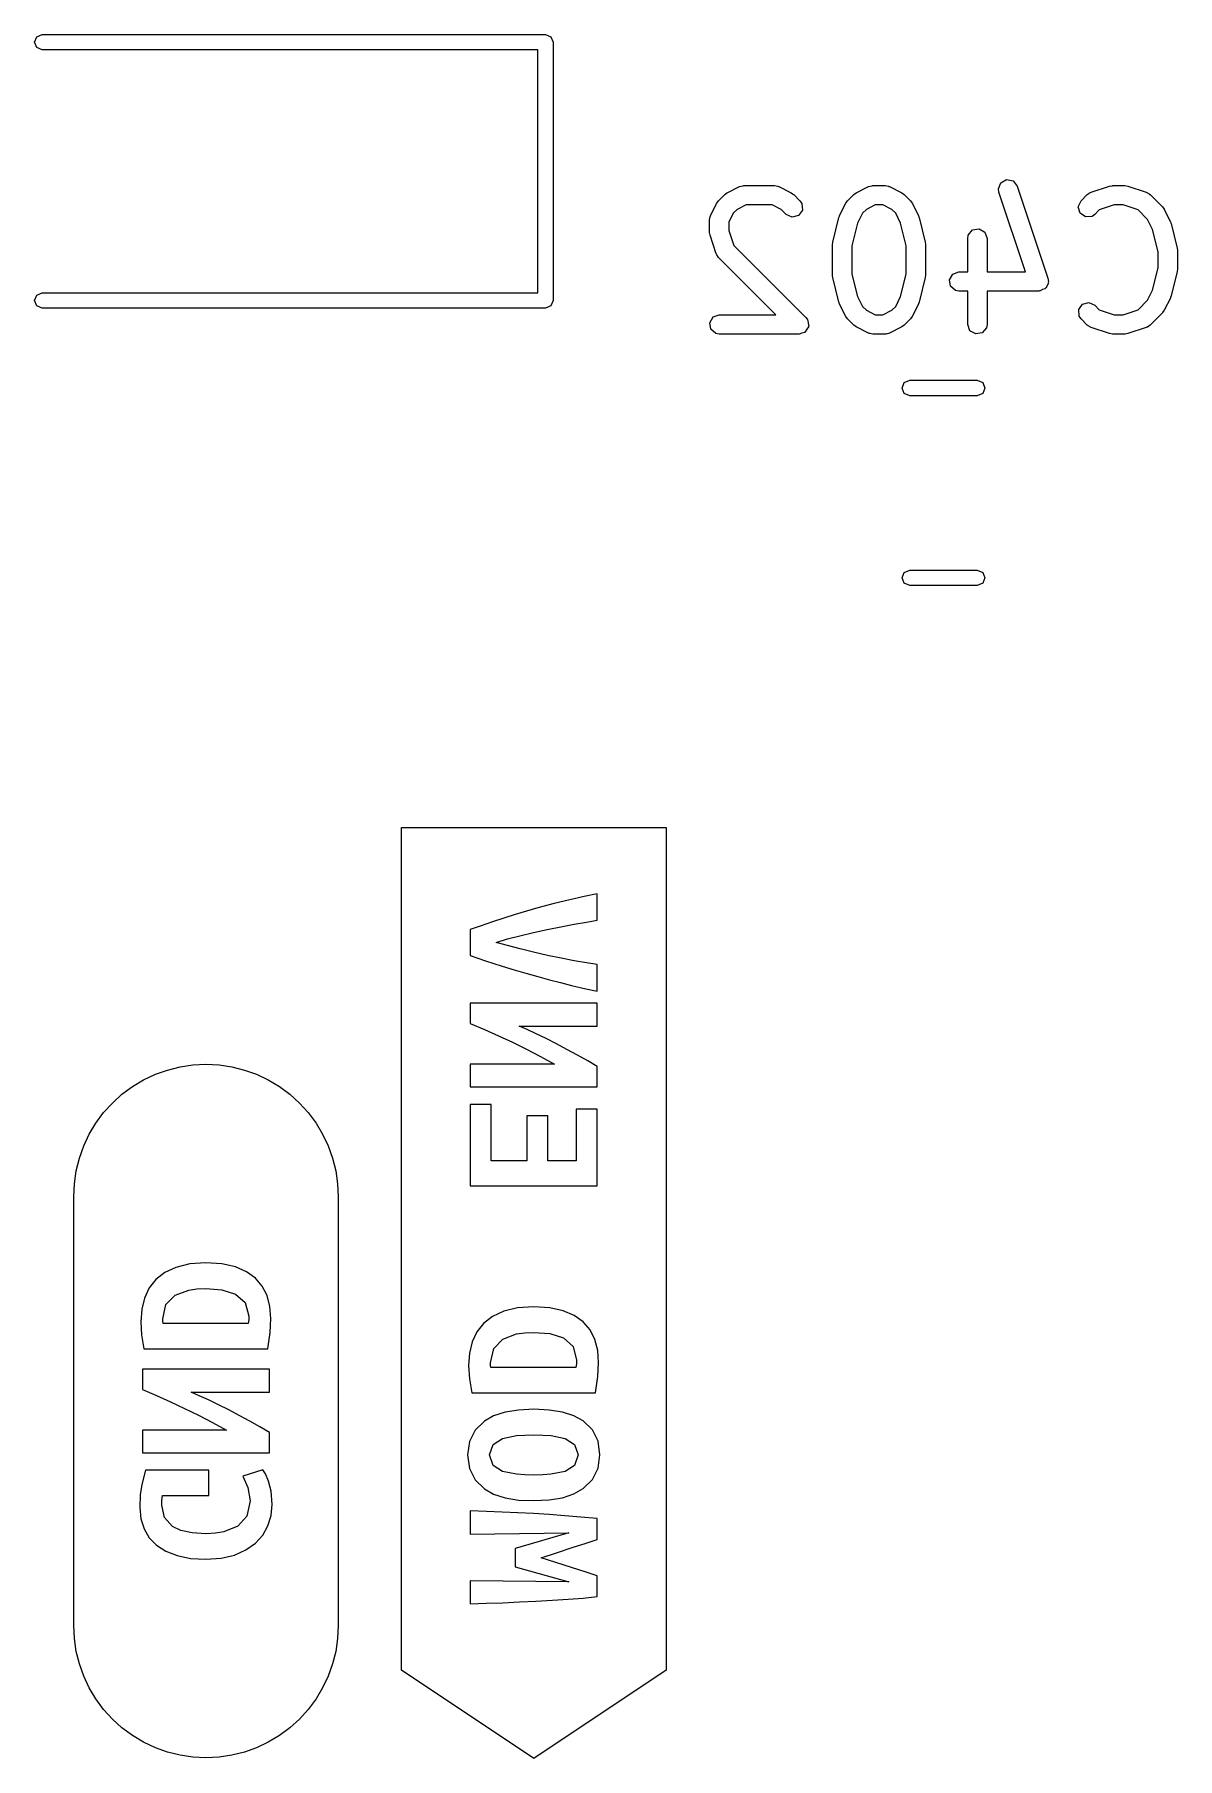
# Model space of a CAD drawing. Extents: x 64 to 231, y -147 to -43.
# Drawn here: x 124.91 to 133.77, y -136.24 to -122.89 of the extents above; entities that cross this region are included whole.
import ezdxf

# ---------------------------------------------------------------- set-up
doc = ezdxf.new("R2010")
doc.units = 0
doc.layers.add('BLACK', color=7, linetype='CONTINUOUS')

msp = doc.modelspace()

# ---------------------------------------------------------------- linework, layer by layer
at = {"layer": 'BLACK', "linetype": 'CONTINUOUS'}
for p, q in [((124.913, -122.952), (124.931, -122.91)), ((124.931, -122.994), (124.913, -122.952)), ((124.931, -122.91), (124.973, -122.892)), ((124.973, -122.892), (128.873, -122.892)), ((128.873, -122.892), (128.915, -122.91)), ((128.915, -122.91), (128.933, -122.952)), ((128.933, -122.952), (128.933, -124.952)), ((124.973, -123.012), (124.931, -122.994)), ((128.813, -123.012), (124.973, -123.012)), ((128.813, -124.892), (128.813, -123.012)), ((132.382, -124.088), (132.401, -124.04)), ((132.401, -124.04), (132.446, -124.016)), ((132.446, -124.016), (132.496, -124.026)), ((132.496, -124.026), (132.528, -124.066)), ((130.213, -124.18), (130.261, -124.132)), ((130.261, -124.132), (130.279, -124.119)), ((130.279, -124.119), (130.281, -124.118)), ((130.281, -124.118), (130.376, -124.07)), ((130.376, -124.07), (130.401, -124.063)), ((130.401, -124.063), (130.405, -124.064)), ((130.405, -124.064), (130.409, -124.062)), ((130.409, -124.062), (130.647, -124.062)), ((130.647, -124.062), (130.673, -124.067)), ((130.673, -124.067), (130.677, -124.07)), ((130.677, -124.07), (130.681, -124.07)), ((130.681, -124.07), (130.776, -124.118)), ((130.776, -124.118), (130.794, -124.131)), ((130.794, -124.131), (130.796, -124.132)), ((130.796, -124.132), (130.843, -124.18)), ((131.213, -124.18), (131.261, -124.132)), ((131.261, -124.132), (131.279, -124.119)), ((131.279, -124.119), (131.281, -124.118)), ((131.281, -124.118), (131.376, -124.07)), ((131.376, -124.07), (131.401, -124.063)), ((131.401, -124.063), (131.405, -124.064)), ((131.405, -124.064), (131.409, -124.062)), ((131.409, -124.062), (131.505, -124.062)), ((131.505, -124.062), (131.53, -124.067)), ((131.53, -124.067), (131.534, -124.07)), ((131.534, -124.07), (131.538, -124.07)), ((131.538, -124.07), (131.633, -124.118)), ((131.633, -124.118), (131.651, -124.131)), ((131.651, -124.131), (131.653, -124.132)), ((131.653, -124.132), (131.701, -124.18)), ((132.386, -124.113), (132.382, -124.088)), ((132.591, -124.729), (132.386, -124.113)), ((132.528, -124.066), (132.766, -124.78)), ((133.023, -124.18), (133.071, -124.132)), ((133.071, -124.132), (133.092, -124.117)), ((133.092, -124.117), (133.096, -124.117)), ((133.096, -124.117), (133.1, -124.114)), ((133.1, -124.114), (133.243, -124.066)), ((133.243, -124.066), (133.265, -124.063)), ((133.265, -124.063), (133.267, -124.062)), ((133.267, -124.062), (133.362, -124.062)), ((133.362, -124.062), (133.384, -124.066)), ((133.384, -124.066), (133.385, -124.066)), ((133.385, -124.066), (133.528, -124.114)), ((133.528, -124.114), (133.551, -124.126)), ((133.551, -124.126), (133.554, -124.13)), ((133.554, -124.13), (133.558, -124.132)), ((133.558, -124.132), (133.653, -124.227)), ((130.144, -124.328), (130.148, -124.302)), ((130.148, -124.302), (130.151, -124.299)), ((130.151, -124.299), (130.152, -124.294)), ((130.152, -124.294), (130.199, -124.199)), ((130.199, -124.199), (130.213, -124.181)), ((130.213, -124.181), (130.213, -124.18)), ((130.328, -124.277), (130.294, -124.346)), ((130.359, -124.247), (130.328, -124.277)), ((130.427, -124.212), (130.359, -124.247)), ((130.63, -124.212), (130.427, -124.212)), ((130.698, -124.247), (130.63, -124.212)), ((130.737, -124.286), (130.698, -124.247)), ((130.784, -124.307), (130.737, -124.286)), ((130.833, -124.294), (130.784, -124.307)), ((130.863, -124.252), (130.833, -124.294)), ((130.843, -124.18), (130.858, -124.201)), ((130.858, -124.201), (130.863, -124.252)), ((131.146, -124.31), (131.151, -124.298)), ((131.151, -124.298), (131.152, -124.294)), ((131.152, -124.294), (131.199, -124.199)), ((131.199, -124.199), (131.213, -124.181)), ((131.213, -124.181), (131.213, -124.18)), ((131.328, -124.277), (131.29, -124.354)), ((131.359, -124.247), (131.328, -124.277)), ((131.427, -124.212), (131.359, -124.247)), ((131.487, -124.212), (131.427, -124.212)), ((131.555, -124.247), (131.487, -124.212)), ((131.586, -124.277), (131.555, -124.247)), ((131.624, -124.354), (131.586, -124.277)), ((131.701, -124.18), (131.713, -124.198)), ((131.713, -124.198), (131.715, -124.199)), ((131.715, -124.199), (131.762, -124.294)), ((131.762, -124.294), (131.766, -124.307)), ((131.766, -124.307), (131.768, -124.31)), ((133.001, -124.226), (133.023, -124.18)), ((133.015, -124.276), (133.001, -124.226)), ((133.057, -124.305), (133.015, -124.276)), ((133.108, -124.301), (133.057, -124.305)), ((133.129, -124.286), (133.108, -124.301)), ((133.164, -124.251), (133.129, -124.286)), ((133.279, -124.212), (133.164, -124.251)), ((133.35, -124.212), (133.279, -124.212)), ((133.464, -124.251), (133.35, -124.212)), ((133.538, -124.325), (133.464, -124.251)), ((133.653, -124.227), (133.666, -124.246)), ((133.666, -124.246), (133.667, -124.247)), ((133.667, -124.247), (133.715, -124.342)), ((130.144, -124.423), (130.144, -124.328)), ((130.144, -124.425), (130.144, -124.423)), ((130.148, -124.447), (130.144, -124.425)), ((130.294, -124.346), (130.294, -124.411)), ((130.294, -124.411), (130.332, -124.525)), ((131.099, -124.5), (131.146, -124.31)), ((131.29, -124.354), (131.246, -124.528)), ((131.668, -124.528), (131.624, -124.354)), ((131.768, -124.31), (131.815, -124.5)), ((132.148, -124.445), (132.181, -124.406)), ((132.181, -124.406), (132.232, -124.397)), ((132.232, -124.397), (132.276, -124.423)), ((132.276, -124.423), (132.294, -124.471)), ((133.577, -124.402), (133.538, -124.325)), ((133.62, -124.575), (133.577, -124.402)), ((133.715, -124.342), (133.718, -124.354)), ((133.718, -124.354), (133.72, -124.357)), ((133.72, -124.357), (133.768, -124.548)), ((130.195, -124.59), (130.148, -124.447)), ((130.332, -124.525), (130.891, -125.084)), ((131.096, -124.518), (131.099, -124.504)), ((131.096, -124.756), (131.096, -124.518)), ((131.099, -124.504), (131.099, -124.5)), ((131.246, -124.528), (131.246, -124.747)), ((131.668, -124.747), (131.668, -124.528)), ((131.815, -124.5), (131.817, -124.515)), ((131.817, -124.515), (131.818, -124.518)), ((131.818, -124.518), (131.818, -124.756)), ((132.144, -124.471), (132.148, -124.445)), ((132.144, -124.729), (132.144, -124.471)), ((132.294, -124.471), (132.294, -124.729)), ((133.768, -124.548), (133.769, -124.563)), ((133.769, -124.563), (133.77, -124.566)), ((133.77, -124.566), (133.77, -124.709)), ((130.198, -124.593), (130.195, -124.59)), ((130.199, -124.598), (130.198, -124.593)), ((130.213, -124.619), (130.199, -124.598)), ((130.657, -125.062), (130.213, -124.619)), ((133.577, -124.873), (133.62, -124.7)), ((133.62, -124.7), (133.62, -124.575)), ((131.097, -124.76), (131.096, -124.756)), ((131.099, -124.775), (131.097, -124.76)), ((131.146, -124.965), (131.099, -124.775)), ((131.246, -124.747), (131.29, -124.921)), ((131.624, -124.921), (131.668, -124.747)), ((131.815, -124.775), (131.768, -124.965)), ((131.818, -124.756), (131.815, -124.771)), ((131.815, -124.771), (131.815, -124.775)), ((132.002, -124.791), (132.028, -124.747)), ((132.011, -124.842), (132.002, -124.791)), ((132.028, -124.747), (132.076, -124.729)), ((132.076, -124.729), (132.144, -124.729)), ((132.294, -124.729), (132.591, -124.729)), ((132.759, -124.835), (132.751, -124.854)), ((132.769, -124.817), (132.759, -124.835)), ((132.766, -124.78), (132.77, -124.806)), ((132.77, -124.806), (132.768, -124.811)), ((132.768, -124.811), (132.769, -124.817)), ((133.768, -124.727), (133.72, -124.917)), ((133.77, -124.709), (133.767, -124.724)), ((133.767, -124.724), (133.768, -124.727)), ((124.913, -124.952), (124.931, -124.91)), ((124.931, -124.994), (124.913, -124.952)), ((124.931, -124.91), (124.973, -124.892)), ((124.973, -124.892), (128.813, -124.892)), ((128.933, -124.952), (128.915, -124.994)), ((131.148, -124.968), (131.146, -124.965)), ((131.152, -124.98), (131.148, -124.968)), ((131.29, -124.921), (131.328, -124.998)), ((131.586, -124.998), (131.624, -124.921)), ((131.768, -124.965), (131.763, -124.977)), ((132.05, -124.875), (132.011, -124.842)), ((132.076, -124.879), (132.05, -124.875)), ((132.144, -124.879), (132.076, -124.879)), ((132.144, -125.137), (132.144, -124.879)), ((132.695, -124.879), (132.294, -124.879)), ((132.294, -124.879), (132.294, -125.137)), ((132.7, -124.877), (132.695, -124.879)), ((132.706, -124.878), (132.7, -124.877)), ((132.724, -124.868), (132.706, -124.878)), ((132.743, -124.861), (132.724, -124.868)), ((132.746, -124.857), (132.743, -124.861)), ((132.751, -124.854), (132.746, -124.857)), ((133.033, -124.981), (133.083, -124.967)), ((133.083, -124.967), (133.129, -124.989)), ((133.464, -125.024), (133.538, -124.95)), ((133.538, -124.95), (133.577, -124.873)), ((133.715, -124.933), (133.667, -125.028)), ((133.72, -124.917), (133.715, -124.929)), ((133.715, -124.929), (133.715, -124.933)), ((124.973, -125.012), (124.931, -124.994)), ((128.873, -125.012), (124.973, -125.012)), ((128.915, -124.994), (128.873, -125.012)), ((130.145, -125.124), (130.171, -125.08)), ((130.171, -125.08), (130.219, -125.062)), ((130.219, -125.062), (130.657, -125.062)), ((130.891, -125.084), (130.9, -125.098)), ((130.9, -125.098), (130.903, -125.1)), ((130.903, -125.1), (130.903, -125.102)), ((130.903, -125.102), (130.906, -125.106)), ((130.906, -125.106), (130.908, -125.128)), ((131.199, -125.076), (131.152, -124.98)), ((131.201, -125.077), (131.199, -125.076)), ((131.213, -125.095), (131.201, -125.077)), ((131.261, -125.143), (131.213, -125.095)), ((131.328, -124.998), (131.359, -125.028)), ((131.359, -125.028), (131.427, -125.062)), ((131.427, -125.062), (131.487, -125.062)), ((131.487, -125.062), (131.555, -125.028)), ((131.555, -125.028), (131.586, -124.998)), ((131.701, -125.095), (131.653, -125.143)), ((131.715, -125.076), (131.701, -125.094)), ((131.701, -125.094), (131.701, -125.095)), ((131.762, -124.98), (131.715, -125.076)), ((131.763, -124.977), (131.762, -124.98)), ((133.004, -125.023), (133.033, -124.981)), ((133.008, -125.074), (133.004, -125.023)), ((133.023, -125.095), (133.008, -125.074)), ((133.071, -125.143), (133.023, -125.095)), ((133.129, -124.989), (133.164, -125.024)), ((133.164, -125.024), (133.279, -125.062)), ((133.279, -125.062), (133.35, -125.062)), ((133.35, -125.062), (133.464, -125.024)), ((133.653, -125.048), (133.558, -125.143)), ((133.654, -125.046), (133.653, -125.048)), ((133.667, -125.028), (133.654, -125.046)), ((130.154, -125.175), (130.145, -125.124)), ((130.193, -125.208), (130.154, -125.175)), ((130.219, -125.212), (130.193, -125.208)), ((130.838, -125.212), (130.219, -125.212)), ((130.859, -125.205), (130.838, -125.212)), ((130.881, -125.199), (130.859, -125.205)), ((130.883, -125.196), (130.881, -125.199)), ((130.886, -125.195), (130.883, -125.196)), ((130.897, -125.175), (130.886, -125.195)), ((130.91, -125.157), (130.897, -125.175)), ((130.908, -125.128), (130.912, -125.15)), ((130.912, -125.15), (130.91, -125.153)), ((130.91, -125.153), (130.91, -125.157)), ((131.263, -125.143), (131.261, -125.143)), ((131.281, -125.157), (131.263, -125.143)), ((131.376, -125.204), (131.281, -125.157)), ((131.38, -125.205), (131.376, -125.204)), ((131.384, -125.208), (131.38, -125.205)), ((131.409, -125.212), (131.384, -125.208)), ((131.505, -125.212), (131.409, -125.212)), ((131.509, -125.211), (131.505, -125.212)), ((131.513, -125.212), (131.509, -125.211)), ((131.538, -125.204), (131.513, -125.212)), ((131.633, -125.157), (131.538, -125.204)), ((131.635, -125.156), (131.633, -125.157)), ((131.653, -125.143), (131.635, -125.156)), ((132.161, -125.186), (132.144, -125.137)), ((132.206, -125.211), (132.161, -125.186)), ((132.256, -125.202), (132.206, -125.211)), ((132.289, -125.163), (132.256, -125.202)), ((132.294, -125.137), (132.289, -125.163)), ((133.075, -125.145), (133.071, -125.143)), ((133.077, -125.149), (133.075, -125.145)), ((133.1, -125.161), (133.077, -125.149)), ((133.243, -125.209), (133.1, -125.161)), ((133.244, -125.208), (133.243, -125.209)), ((133.267, -125.212), (133.244, -125.208)), ((133.362, -125.212), (133.267, -125.212)), ((133.363, -125.212), (133.362, -125.212)), ((133.385, -125.209), (133.363, -125.212)), ((133.528, -125.161), (133.385, -125.209)), ((133.532, -125.158), (133.528, -125.161)), ((133.536, -125.158), (133.532, -125.158)), ((133.558, -125.143), (133.536, -125.158)), ((131.636, -125.63), (131.653, -125.588)), ((131.653, -125.672), (131.636, -125.63)), ((131.653, -125.588), (131.696, -125.57)), ((131.696, -125.57), (132.218, -125.57)), ((132.218, -125.57), (132.261, -125.588)), ((132.261, -125.588), (132.278, -125.63)), ((132.278, -125.63), (132.261, -125.672)), ((131.696, -125.69), (131.653, -125.672)), ((132.218, -125.69), (131.696, -125.69)), ((132.261, -125.672), (132.218, -125.69)), ((131.636, -127.1), (131.653, -127.058)), ((131.653, -127.142), (131.636, -127.1)), ((131.653, -127.058), (131.696, -127.04)), ((131.696, -127.04), (132.218, -127.04)), ((132.218, -127.04), (132.261, -127.058)), ((132.261, -127.058), (132.278, -127.1)), ((132.278, -127.1), (132.261, -127.142)), ((131.696, -127.16), (131.653, -127.142)), ((132.218, -127.16), (131.696, -127.16)), ((132.261, -127.142), (132.218, -127.16)), ((127.757, -135.56), (127.757, -129.034)), ((127.757, -129.034), (129.807, -129.034)), ((129.807, -129.034), (129.807, -135.56)), ((128.939, -129.623), (128.813, -129.657)), ((129.06, -129.593), (128.939, -129.623)), ((129.172, -129.568), (129.06, -129.593)), ((129.273, -129.547), (129.172, -129.568)), ((129.273, -129.751), (129.273, -129.547)), ((128.461, -129.764), (128.374, -129.794)), ((128.549, -129.736), (128.461, -129.764)), ((128.638, -129.708), (128.549, -129.736)), ((128.726, -129.682), (128.638, -129.708)), ((128.813, -129.657), (128.726, -129.682)), ((129.095, -129.783), (129.19, -129.766)), ((129.19, -129.766), (129.273, -129.751)), ((128.374, -129.794), (128.29, -129.824)), ((128.29, -129.824), (128.29, -130.026)), ((128.49, -129.923), (128.577, -129.897)), ((128.577, -129.897), (128.675, -129.872)), ((128.675, -129.872), (128.78, -129.847)), ((128.78, -129.847), (128.886, -129.824)), ((128.886, -129.824), (128.992, -129.803)), ((128.992, -129.803), (129.095, -129.783)), ((128.29, -130.026), (128.407, -130.065)), ((128.578, -129.948), (128.49, -129.923)), ((128.676, -129.974), (128.578, -129.948)), ((128.781, -130), (128.676, -129.974)), ((128.888, -130.024), (128.781, -130)), ((128.993, -130.046), (128.888, -130.024)), ((129.096, -130.066), (128.993, -130.046)), ((128.407, -130.065), (128.538, -130.107)), ((128.538, -130.107), (128.63, -130.135)), ((128.63, -130.135), (128.721, -130.162)), ((128.721, -130.162), (128.813, -130.188)), ((129.19, -130.082), (129.096, -130.066)), ((129.273, -130.094), (129.19, -130.082)), ((129.273, -130.301), (129.273, -130.094)), ((128.813, -130.188), (128.903, -130.213)), ((128.903, -130.213), (128.989, -130.235)), ((128.989, -130.235), (129.073, -130.256)), ((129.073, -130.256), (129.184, -130.282)), ((129.184, -130.282), (129.273, -130.301)), ((128.29, -130.394), (128.29, -130.552)), ((129.273, -130.394), (128.29, -130.394)), ((129.273, -130.571), (129.273, -130.394)), ((128.29, -130.552), (128.399, -130.597)), ((128.73, -130.599), (128.668, -130.571)), ((128.668, -130.571), (129.273, -130.571)), ((128.399, -130.597), (128.508, -130.646)), ((128.508, -130.646), (128.616, -130.697)), ((128.616, -130.697), (128.725, -130.751)), ((128.801, -130.632), (128.73, -130.599)), ((128.878, -130.669), (128.801, -130.632)), ((128.958, -130.71), (128.878, -130.669)), ((129.039, -130.752), (128.958, -130.71)), ((128.725, -130.751), (128.833, -130.807)), ((128.833, -130.807), (128.942, -130.866)), ((129.121, -130.796), (129.039, -130.752)), ((129.2, -130.84), (129.121, -130.796)), ((129.273, -130.885), (129.2, -130.84)), ((125.759, -130.988), (125.85, -130.945)), ((125.85, -130.945), (125.944, -130.912)), ((125.944, -130.912), (126.042, -130.887)), ((126.042, -130.887), (126.141, -130.872)), ((126.141, -130.872), (126.242, -130.867)), ((126.242, -130.867), (126.343, -130.872)), ((126.343, -130.872), (126.442, -130.887)), ((126.442, -130.887), (126.54, -130.912)), ((126.54, -130.912), (126.634, -130.945)), ((126.634, -130.945), (126.725, -130.988)), ((128.942, -130.866), (128.29, -130.866)), ((128.29, -130.866), (128.29, -131.042)), ((129.273, -131.042), (129.273, -130.885)), ((125.517, -131.168), (125.591, -131.1)), ((125.591, -131.1), (125.672, -131.04)), ((125.672, -131.04), (125.759, -130.988)), ((126.725, -130.988), (126.812, -131.04)), ((126.812, -131.04), (126.893, -131.1)), ((126.893, -131.1), (126.967, -131.168)), ((128.29, -131.042), (129.273, -131.042)), ((125.389, -131.323), (125.449, -131.242)), ((125.449, -131.242), (125.517, -131.168)), ((126.967, -131.168), (127.035, -131.242)), ((127.035, -131.242), (127.095, -131.323)), ((128.29, -131.179), (128.29, -131.809)), ((128.452, -131.179), (128.29, -131.179)), ((128.452, -131.614), (128.452, -131.179)), ((129.273, -131.214), (129.111, -131.214)), ((129.111, -131.214), (129.111, -131.614)), ((129.273, -131.809), (129.273, -131.214)), ((125.338, -131.409), (125.389, -131.323)), ((127.095, -131.323), (127.146, -131.409)), ((128.89, -131.266), (128.728, -131.266)), ((128.728, -131.266), (128.728, -131.614)), ((128.89, -131.614), (128.89, -131.266)), ((125.261, -131.595), (125.295, -131.5)), ((125.295, -131.5), (125.338, -131.409)), ((127.146, -131.409), (127.189, -131.5)), ((127.189, -131.5), (127.223, -131.595)), ((125.236, -131.693), (125.261, -131.595)), ((127.223, -131.595), (127.248, -131.693)), ((128.728, -131.614), (128.452, -131.614)), ((129.111, -131.614), (128.89, -131.614)), ((125.222, -131.792), (125.236, -131.693)), ((127.248, -131.693), (127.262, -131.792)), ((125.217, -131.893), (125.222, -131.792)), ((125.217, -135.214), (125.217, -131.893)), ((127.262, -131.792), (127.267, -131.893)), ((127.267, -131.893), (127.267, -135.214)), ((128.29, -131.809), (129.273, -131.809)), ((126.009, -132.44), (125.922, -132.48)), ((126.116, -132.414), (126.009, -132.44)), ((126.242, -132.405), (126.116, -132.414)), ((126.366, -132.413), (126.242, -132.405)), ((126.47, -132.436), (126.366, -132.413)), ((126.556, -132.474), (126.47, -132.436)), ((125.853, -132.534), (125.801, -132.6)), ((125.922, -132.48), (125.853, -132.534)), ((126.625, -132.523), (126.556, -132.474)), ((126.678, -132.585), (126.625, -132.523)), ((126.715, -132.659), (126.678, -132.585)), ((125.765, -132.678), (125.744, -132.765)), ((125.801, -132.6), (125.765, -132.678)), ((125.932, -132.728), (126.002, -132.655)), ((126.002, -132.655), (126.108, -132.616)), ((126.108, -132.616), (126.172, -132.607)), ((126.172, -132.607), (126.242, -132.604)), ((126.242, -132.604), (126.366, -132.613)), ((126.366, -132.613), (126.472, -132.647)), ((126.472, -132.647), (126.546, -132.712)), ((126.546, -132.712), (126.574, -132.818)), ((126.737, -132.743), (126.715, -132.659)), ((125.744, -132.765), (125.737, -132.861)), ((125.907, -132.84), (125.932, -132.728)), ((125.907, -132.858), (125.907, -132.84)), ((126.573, -132.847), (126.569, -132.875)), ((126.574, -132.818), (126.573, -132.847)), ((126.744, -132.836), (126.737, -132.743)), ((126.739, -132.945), (126.744, -132.836)), ((128.462, -132.82), (128.393, -132.874)), ((128.549, -132.78), (128.462, -132.82)), ((128.656, -132.754), (128.549, -132.78)), ((128.782, -132.745), (128.656, -132.754)), ((128.906, -132.753), (128.782, -132.745)), ((129.01, -132.776), (128.906, -132.753)), ((129.096, -132.814), (129.01, -132.776)), ((129.165, -132.863), (129.096, -132.814)), ((125.737, -132.861), (125.743, -132.963)), ((125.743, -132.963), (125.761, -133.071)), ((125.909, -132.875), (125.907, -132.858)), ((126.569, -132.875), (125.909, -132.875)), ((126.72, -133.071), (126.739, -132.945)), ((128.341, -132.94), (128.305, -133.018)), ((128.393, -132.874), (128.341, -132.94)), ((128.542, -132.996), (128.648, -132.956)), ((128.648, -132.956), (128.712, -132.947)), ((128.712, -132.947), (128.782, -132.944)), ((128.782, -132.944), (128.906, -132.953)), ((128.906, -132.953), (129.012, -132.987)), ((129.218, -132.925), (129.165, -132.863)), ((129.255, -132.999), (129.218, -132.925)), ((125.761, -133.071), (126.72, -133.071)), ((128.284, -133.105), (128.277, -133.201)), ((128.305, -133.018), (128.284, -133.105)), ((128.447, -133.18), (128.472, -133.069)), ((128.472, -133.069), (128.542, -132.996)), ((129.012, -132.987), (129.086, -133.052)), ((129.086, -133.052), (129.114, -133.158)), ((129.277, -133.083), (129.255, -132.999)), ((129.284, -133.176), (129.277, -133.083)), ((126.733, -133.229), (125.75, -133.229)), ((125.75, -133.229), (125.75, -133.387)), ((126.733, -133.406), (126.733, -133.229)), ((128.277, -133.201), (128.283, -133.303)), ((128.447, -133.198), (128.447, -133.18)), ((128.449, -133.215), (128.447, -133.198)), ((129.109, -133.215), (128.449, -133.215)), ((129.113, -133.187), (129.109, -133.215)), ((129.114, -133.158), (129.113, -133.187)), ((129.279, -133.285), (129.284, -133.176)), ((128.283, -133.303), (128.301, -133.411)), ((129.26, -133.411), (129.279, -133.285)), ((125.75, -133.387), (125.859, -133.432)), ((125.859, -133.432), (125.968, -133.481)), ((125.968, -133.481), (126.076, -133.532)), ((126.19, -133.434), (126.128, -133.406)), ((126.128, -133.406), (126.733, -133.406)), ((126.261, -133.467), (126.19, -133.434)), ((126.338, -133.504), (126.261, -133.467)), ((126.418, -133.544), (126.338, -133.504)), ((128.301, -133.411), (129.26, -133.411)), ((126.076, -133.532), (126.185, -133.585)), ((126.185, -133.585), (126.293, -133.642)), ((126.293, -133.642), (126.402, -133.701)), ((126.499, -133.587), (126.418, -133.544)), ((126.581, -133.631), (126.499, -133.587)), ((126.66, -133.675), (126.581, -133.631)), ((128.399, -133.631), (128.327, -133.701)), ((128.471, -133.591), (128.399, -133.631)), ((128.559, -133.562), (128.471, -133.591)), ((128.663, -133.545), (128.559, -133.562)), ((128.782, -133.539), (128.663, -133.545)), ((128.901, -133.545), (128.782, -133.539)), ((129.005, -133.562), (128.901, -133.545)), ((129.093, -133.59), (129.005, -133.562)), ((129.165, -133.63), (129.093, -133.59)), ((129.237, -133.699), (129.165, -133.63)), ((126.402, -133.701), (125.75, -133.701)), ((125.75, -133.701), (125.75, -133.877)), ((126.733, -133.72), (126.66, -133.675)), ((126.733, -133.877), (126.733, -133.72)), ((128.327, -133.701), (128.284, -133.788)), ((128.466, -133.813), (128.54, -133.765)), ((128.54, -133.765), (128.649, -133.743)), ((128.649, -133.743), (128.713, -133.739)), ((128.713, -133.739), (128.782, -133.738)), ((128.782, -133.738), (128.851, -133.739)), ((128.851, -133.739), (128.916, -133.743)), ((128.916, -133.743), (129.025, -133.765)), ((129.025, -133.765), (129.098, -133.812)), ((129.28, -133.787), (129.237, -133.699)), ((129.295, -133.893), (129.28, -133.787)), ((125.75, -133.877), (126.733, -133.877)), ((128.284, -133.788), (128.269, -133.892)), ((128.269, -133.892), (128.284, -133.998)), ((128.439, -133.893), (128.466, -133.813)), ((128.466, -133.974), (128.439, -133.893)), ((129.098, -133.812), (129.125, -133.893)), ((129.125, -133.893), (129.098, -133.974)), ((129.28, -133.996), (129.295, -133.893)), ((125.774, -134.012), (125.745, -134.121)), ((126.264, -134.012), (125.774, -134.012)), ((126.264, -134.207), (126.264, -134.012)), ((126.683, -134.007), (126.528, -134.058)), ((126.702, -134.04), (126.683, -134.007)), ((126.726, -134.095), (126.702, -134.04)), ((128.284, -133.998), (128.327, -134.086)), ((128.539, -134.021), (128.466, -133.974)), ((128.648, -134.043), (128.539, -134.021)), ((128.713, -134.047), (128.648, -134.043)), ((128.782, -134.049), (128.713, -134.047)), ((128.851, -134.047), (128.782, -134.049)), ((128.915, -134.043), (128.851, -134.047)), ((129.024, -134.021), (128.915, -134.043)), ((129.098, -133.974), (129.024, -134.021)), ((129.237, -134.083), (129.28, -133.996)), ((125.745, -134.121), (125.733, -134.202)), ((126.528, -134.058), (126.567, -134.144)), ((126.567, -134.144), (126.585, -134.249)), ((126.746, -134.173), (126.726, -134.095)), ((126.755, -134.276), (126.746, -134.173)), ((128.327, -134.086), (128.399, -134.156)), ((128.399, -134.156), (128.471, -134.196)), ((129.093, -134.195), (129.165, -134.154)), ((129.165, -134.154), (129.237, -134.083)), ((125.733, -134.202), (125.729, -134.299)), ((125.729, -134.299), (125.737, -134.387)), ((125.899, -134.283), (125.901, -134.245)), ((125.92, -134.378), (125.899, -134.283)), ((125.901, -134.245), (125.905, -134.207)), ((125.905, -134.207), (126.264, -134.207)), ((126.585, -134.249), (126.559, -134.366)), ((126.747, -134.362), (126.755, -134.276)), ((128.471, -134.196), (128.559, -134.224)), ((128.559, -134.224), (128.663, -134.242)), ((128.663, -134.242), (128.782, -134.247)), ((128.782, -134.247), (128.901, -134.241)), ((128.901, -134.241), (129.005, -134.224)), ((129.005, -134.224), (129.093, -134.195)), ((125.737, -134.387), (125.762, -134.465)), ((125.982, -134.447), (125.92, -134.378)), ((126.048, -134.478), (125.982, -134.447)), ((126.489, -134.445), (126.381, -134.489)), ((126.559, -134.366), (126.489, -134.445)), ((126.682, -134.515), (126.722, -134.442)), ((126.722, -134.442), (126.747, -134.362)), ((128.415, -134.33), (128.29, -134.327)), ((128.29, -134.327), (128.29, -134.506)), ((128.538, -134.335), (128.415, -134.33)), ((128.659, -134.34), (128.538, -134.335)), ((128.78, -134.346), (128.659, -134.34)), ((128.9, -134.354), (128.78, -134.346)), ((129.022, -134.364), (128.9, -134.354)), ((129.146, -134.374), (129.022, -134.364)), ((129.273, -134.385), (129.146, -134.374)), ((129.273, -134.547), (129.273, -134.385)), ((125.762, -134.465), (125.802, -134.534)), ((125.802, -134.534), (125.859, -134.591)), ((126.135, -134.496), (126.048, -134.478)), ((126.242, -134.503), (126.135, -134.496)), ((126.315, -134.499), (126.242, -134.503)), ((126.381, -134.489), (126.315, -134.499)), ((126.552, -134.628), (126.625, -134.577)), ((126.625, -134.577), (126.682, -134.515)), ((128.29, -134.506), (129.053, -134.496)), ((129.053, -134.496), (128.638, -134.617)), ((129.08, -134.611), (129.188, -134.576)), ((129.188, -134.576), (129.273, -134.547)), ((125.859, -134.591), (125.931, -134.638)), ((125.931, -134.638), (126.019, -134.672)), ((126.019, -134.672), (126.123, -134.694)), ((126.123, -134.694), (126.242, -134.701)), ((126.242, -134.701), (126.36, -134.693)), ((126.36, -134.693), (126.463, -134.668)), ((126.463, -134.668), (126.552, -134.628)), ((128.638, -134.617), (128.638, -134.76)), ((128.838, -134.69), (128.959, -134.65)), ((128.952, -134.727), (128.838, -134.69)), ((128.959, -134.65), (129.08, -134.611)), ((128.638, -134.76), (129.053, -134.876)), ((129.074, -134.765), (128.952, -134.727)), ((129.187, -134.8), (129.074, -134.765)), ((129.273, -134.828), (129.187, -134.8)), ((129.273, -134.99), (129.273, -134.828)), ((129.053, -134.876), (128.29, -134.868)), ((128.29, -134.868), (128.29, -135.047)), ((128.29, -135.047), (128.413, -135.042)), ((128.413, -135.042), (128.541, -135.037)), ((128.541, -135.037), (128.67, -135.031)), ((128.67, -135.031), (128.799, -135.025)), ((128.799, -135.025), (128.926, -135.018)), ((128.926, -135.018), (129.049, -135.01)), ((129.049, -135.01), (129.165, -135.001)), ((129.165, -135.001), (129.273, -134.99)), ((125.222, -135.314), (125.217, -135.214)), ((127.267, -135.214), (127.262, -135.314)), ((125.236, -135.414), (125.222, -135.314)), ((127.262, -135.314), (127.248, -135.414)), ((125.261, -135.511), (125.236, -135.414)), ((125.295, -135.606), (125.261, -135.511)), ((127.223, -135.511), (127.189, -135.606)), ((127.248, -135.414), (127.223, -135.511)), ((125.338, -135.697), (125.295, -135.606)), ((127.189, -135.606), (127.146, -135.697)), ((128.782, -136.244), (127.757, -135.56)), ((129.807, -135.56), (128.782, -136.244)), ((125.389, -135.783), (125.338, -135.697)), ((125.449, -135.864), (125.389, -135.783)), ((127.095, -135.783), (127.035, -135.864)), ((127.146, -135.697), (127.095, -135.783)), ((125.517, -135.939), (125.449, -135.864)), ((127.035, -135.864), (126.967, -135.939)), ((125.591, -136.006), (125.517, -135.939)), ((125.672, -136.066), (125.591, -136.006)), ((126.893, -136.006), (126.812, -136.066)), ((126.967, -135.939), (126.893, -136.006)), ((125.759, -136.118), (125.672, -136.066)), ((125.85, -136.161), (125.759, -136.118)), ((125.944, -136.195), (125.85, -136.161)), ((126.634, -136.161), (126.54, -136.195)), ((126.725, -136.118), (126.634, -136.161)), ((126.812, -136.066), (126.725, -136.118)), ((126.042, -136.219), (125.944, -136.195)), ((126.141, -136.234), (126.042, -136.219)), ((126.242, -136.239), (126.141, -136.234)), ((126.343, -136.234), (126.242, -136.239)), ((126.442, -136.219), (126.343, -136.234)), ((126.54, -136.195), (126.442, -136.219))]:
    msp.add_line(p, q, dxfattribs=at)

doc.saveas('drawing.dxf')
